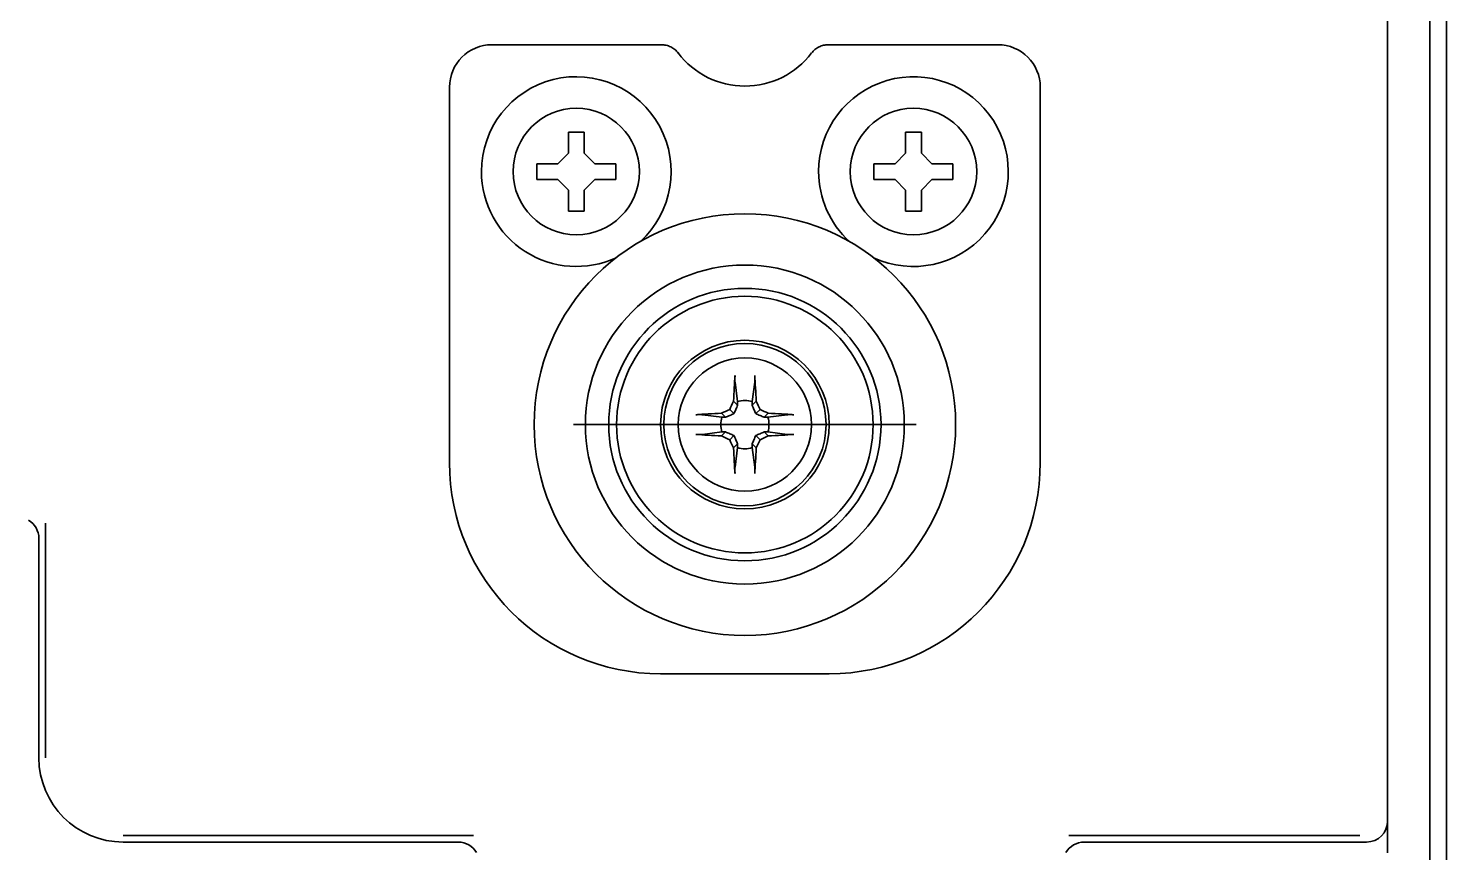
# Model space of a CAD drawing. Extents: x 53 to 4124, y 6244 to 10190.
# Drawn here: x 2897.8 to 2965.1, y 9927.1 to 9966.2 of the extents above; entities that cross this region are included whole.
import ezdxf

# ---------------------------------------------------------------- set-up
doc = ezdxf.new("R2010")
doc.units = 0
doc.header["$LTSCALE"] = 5
doc.layers.add('1', color=7, linetype='CONTINUOUS', true_color=0xffffff)

msp = doc.modelspace()

# ---------------------------------------------------------------- linework, layer by layer
at = {"layer": '1', "color": 7, "linetype": 'Continuous', "lineweight": 35}
for p, q in [((2964.275, 10018.343), (2964.275, 9378.493)), ((2965.075, 9677.393), (2965.075, 10018.293)), ((2962.275, 9927.088), (2962.275, 10014.593)), ((2962.275, 10014.593), (2962.275, 9928.593)), ((2927.813, 9965.411), (2919.775, 9965.411)), ((2943.775, 9965.411), (2935.737, 9965.411)), ((2917.758, 9963.393), (2917.758, 9945.593)), ((2945.793, 9945.593), (2945.793, 9963.393)), ((2923.4, 9960.268), (2923.4, 9961.268)), ((2923.4, 9961.268), (2924.15, 9961.268)), ((2924.15, 9961.268), (2924.15, 9960.268)), ((2939.4, 9960.268), (2939.4, 9961.268)), ((2939.4, 9961.268), (2940.15, 9961.268)), ((2940.15, 9961.268), (2940.15, 9960.268)), ((2921.9, 9959.018), (2921.9, 9959.768)), ((2921.9, 9959.768), (2922.9, 9959.768)), ((2922.9, 9959.768), (2923.4, 9960.268)), ((2924.15, 9960.268), (2924.65, 9959.768)), ((2924.65, 9959.768), (2925.65, 9959.768)), ((2925.65, 9959.768), (2925.65, 9959.018)), ((2937.9, 9959.018), (2937.9, 9959.768)), ((2937.9, 9959.768), (2938.9, 9959.768)), ((2938.9, 9959.768), (2939.4, 9960.268)), ((2940.15, 9960.268), (2940.65, 9959.768)), ((2940.65, 9959.768), (2941.65, 9959.768)), ((2941.65, 9959.768), (2941.65, 9959.018)), ((2922.9, 9959.018), (2921.9, 9959.018)), ((2923.4, 9958.518), (2922.9, 9959.018)), ((2923.4, 9957.518), (2923.4, 9958.518)), ((2924.65, 9959.018), (2924.15, 9958.518)), ((2924.15, 9958.518), (2924.15, 9957.518)), ((2925.65, 9959.018), (2924.65, 9959.018)), ((2938.9, 9959.018), (2937.9, 9959.018)), ((2939.4, 9958.518), (2938.9, 9959.018)), ((2939.4, 9957.518), (2939.4, 9958.518)), ((2940.65, 9959.018), (2940.15, 9958.518)), ((2940.15, 9958.518), (2940.15, 9957.518)), ((2941.65, 9959.018), (2940.65, 9959.018)), ((2924.15, 9957.518), (2923.4, 9957.518)), ((2940.15, 9957.518), (2939.4, 9957.518)), ((2931.425, 9948.483), (2931.307, 9949.406)), ((2932.125, 9948.483), (2932.243, 9949.406)), ((2931.429, 9948.309), (2931.24, 9948.497)), ((2932.122, 9948.309), (2932.31, 9948.497)), ((2930.685, 9947.743), (2929.763, 9947.861)), ((2930.86, 9947.74), (2930.671, 9947.928)), ((2931.257, 9947.912), (2931.055, 9948.114)), ((2932.294, 9947.912), (2932.496, 9948.114)), ((2932.691, 9947.74), (2932.879, 9947.928)), ((2932.865, 9947.743), (2933.788, 9947.861)), ((2939.9, 9947.393), (2923.65, 9947.393)), ((2930.685, 9947.043), (2929.763, 9946.925)), ((2930.86, 9947.047), (2930.671, 9946.858)), ((2932.691, 9947.047), (2932.879, 9946.858)), ((2932.865, 9947.043), (2933.788, 9946.925)), ((2931.257, 9946.875), (2931.055, 9946.673)), ((2931.429, 9946.478), (2931.24, 9946.289)), ((2931.425, 9946.303), (2931.307, 9945.381)), ((2932.122, 9946.478), (2932.31, 9946.289)), ((2932.125, 9946.303), (2932.243, 9945.381)), ((2932.294, 9946.875), (2932.496, 9946.673)), ((2898.591, 9931.593), (2898.591, 9942.721)), ((2898.275, 9931.593), (2898.275, 9941.994)), ((2927.775, 9935.576), (2935.775, 9935.576)), ((2918.903, 9927.909), (2902.275, 9927.909)), ((2918.176, 9927.593), (2902.275, 9927.593)), ((2960.96, 9927.909), (2947.147, 9927.909)), ((2961.276, 9927.593), (2947.875, 9927.593))]:
    msp.add_line(p, q, dxfattribs=at)
for centre, radius in [((2923.775, 9959.393), 3), ((2939.775, 9959.393), 3), ((2931.775, 9947.393), 10), ((2931.775, 9947.393), 7.566), ((2931.775, 9947.393), 6.461), ((2931.775, 9947.393), 6.086), ((2931.775, 9947.393), 4), ((2931.775, 9947.393), 3.85), ((2931.775, 9947.393), 3.16)]:
    msp.add_circle(centre, radius, dxfattribs=at)
for centre, radius, start, end in [((2919.775, 9963.393), 2.017, 90, 180), ((2943.775, 9963.393), 2.017, 0, 90), ((2931.775, 9967.432), 3.983, 217.31922, 322.68078), ((2923.775, 9959.393), 4.5, 312.55313, 180), ((2939.775, 9959.393), 4.5, 245.17688, 180), ((2923.775, 9959.393), 4.5, 180, 294.82875), ((2939.775, 9959.393), 4.5, 180, 227.4525), ((2931.775, 9947.393), 1.145, 72.20111, 107.79889), ((2931.775, 9947.393), 1.145, 162.20111, 197.79889), ((2931.775, 9947.393), 1.145, 342.20111, 17.79889), ((2931.775, 9947.393), 1.145, 252.20111, 287.79889), ((2927.775, 9945.593), 10.017, 180, 270), ((2935.775, 9945.593), 10.017, 270, 0), ((2902.275, 9931.593), 4, 180, 270)]:
    msp.add_arc(centre, radius, start, end, dxfattribs=at)
for centre, major_axis, ratio, start_param, end_param in [((2931.479, 9947.398), (0.065, 3.728), 0.072244, 0.900133, 1.272854), ((2932.072, 9947.398), (0.065, -3.728), 0.072244, 1.868738, 2.24146), ((2931.221, 9947.652), (1.559, 3.344), 0.094201, 1.359315, 1.476181), ((2932.33, 9947.652), (1.559, -3.344), 0.094201, 1.665412, 1.782277), ((2931.77, 9947.69), (3.728, 0.065), 0.072244, 1.868738, 2.24146), ((2931.517, 9947.948), (3.344, 1.559), 0.094201, 1.665412, 1.782277), ((2932.034, 9947.948), (3.344, -1.559), 0.094201, 1.359315, 1.476181), ((2931.78, 9947.69), (3.728, -0.065), 0.072244, 0.900133, 1.272854), ((2931.77, 9947.097), (-3.728, 0.065), 0.072244, 0.900133, 1.272854), ((2931.517, 9946.839), (-3.344, 1.559), 0.094201, 1.359315, 1.476181), ((2931.221, 9947.135), (-1.559, 3.344), 0.094201, 1.665412, 1.782277), ((2931.479, 9947.388), (-0.065, 3.728), 0.072244, 1.868738, 2.24146), ((2932.072, 9947.388), (-0.065, -3.728), 0.072244, 0.900133, 1.272854), ((2932.33, 9947.135), (-1.559, -3.344), 0.094201, 1.359315, 1.476181), ((2932.034, 9946.839), (-3.344, -1.559), 0.094201, 1.665412, 1.782277), ((2931.78, 9947.097), (-3.728, -0.065), 0.072244, 1.868738, 2.24146), ((2897.275, 9941.993), (0.708, 0.708), 0.998783, 5.498396, 6.545231), ((2961.275, 9928.594), (0.708, -0.708), 0.998783, 5.498396, 7.067974), ((2918.175, 9926.593), (0.708, 0.708), 0.998783, 6.021139, 7.067974), ((2947.876, 9926.593), (-0.708, 0.708), 0.998783, 5.498396, 6.545231)]:
    msp.add_ellipse(centre, major_axis=major_axis, ratio=ratio, start_param=start_param, end_param=end_param, dxfattribs=at)
for points, knots in [([(2928.608, 9965.017), (2928.562, 9965.078), (2928.508, 9965.134), (2928.39, 9965.231), (2928.325, 9965.273), (2928.188, 9965.341), (2928.115, 9965.367), (2927.966, 9965.402), (2927.89, 9965.411), (2927.813, 9965.411)], [0, 0, 0, 0, 0.25, 0.25, 0.5, 0.5, 0.75, 0.75, 1, 1, 1, 1]), ([(2935.737, 9965.411), (2935.661, 9965.411), (2935.584, 9965.402), (2935.435, 9965.367), (2935.362, 9965.341), (2935.225, 9965.273), (2935.161, 9965.231), (2935.042, 9965.134), (2934.989, 9965.078), (2934.942, 9965.017)], [0, 0, 0, 0, 0.25, 0.25, 0.5, 0.5, 0.75, 0.75, 1, 1, 1, 1]), ([(2931.307, 9949.406), (2931.306, 9949.412), (2931.306, 9949.421), (2931.305, 9949.435), (2931.304, 9949.441), (2931.304, 9949.452), (2931.303, 9949.463), (2931.303, 9949.476), (2931.303, 9949.489), (2931.302, 9949.496), (2931.302, 9949.517), (2931.302, 9949.531), (2931.302, 9949.554), (2931.302, 9949.561), (2931.302, 9949.577), (2931.303, 9949.592), (2931.303, 9949.607), (2931.303, 9949.622), (2931.304, 9949.63), (2931.304, 9949.652), (2931.305, 9949.666), (2931.306, 9949.694), (2931.307, 9949.707), (2931.308, 9949.719)], [0, 0, 0, 0, 0.125, 0.125, 0.1875, 0.1875, 0.25, 0.3125, 0.3125, 0.375, 0.375, 0.5, 0.5, 0.5625, 0.5625, 0.625, 0.6875, 0.6875, 0.75, 0.75, 0.875, 0.875, 1, 1, 1, 1]), ([(2932.242, 9949.719), (2932.243, 9949.707), (2932.244, 9949.694), (2932.246, 9949.667), (2932.246, 9949.652), (2932.247, 9949.622), (2932.248, 9949.607), (2932.248, 9949.584), (2932.248, 9949.577), (2932.248, 9949.562), (2932.248, 9949.547), (2932.248, 9949.532), (2932.248, 9949.517), (2932.248, 9949.51), (2932.248, 9949.489), (2932.248, 9949.476), (2932.247, 9949.458), (2932.247, 9949.452), (2932.246, 9949.441), (2932.246, 9949.43), (2932.245, 9949.421), (2932.244, 9949.413), (2932.244, 9949.409), (2932.243, 9949.406)], [0, 0, 0, 0, 0.125, 0.125, 0.25, 0.25, 0.375, 0.375, 0.4375, 0.4375, 0.5, 0.5625, 0.5625, 0.625, 0.625, 0.75, 0.75, 0.8125, 0.8125, 0.875, 0.9375, 0.9375, 1, 1, 1, 1]), ([(2931.429, 9948.309), (2931.401, 9948.244), (2931.373, 9948.178), (2931.316, 9948.046), (2931.287, 9947.98), (2931.257, 9947.912)], [0, 0, 0, 0, 0.5, 0.5, 1, 1, 1, 1]), ([(2932.294, 9947.912), (2932.263, 9947.98), (2932.234, 9948.046), (2932.177, 9948.178), (2932.149, 9948.244), (2932.122, 9948.309)], [0, 0, 0, 0, 0.5, 0.5, 1, 1, 1, 1]), ([(2929.45, 9947.86), (2929.462, 9947.861), (2929.475, 9947.862), (2929.502, 9947.864), (2929.516, 9947.864), (2929.546, 9947.865), (2929.561, 9947.866), (2929.584, 9947.866), (2929.592, 9947.866), (2929.607, 9947.866), (2929.622, 9947.866), (2929.637, 9947.866), (2929.651, 9947.866), (2929.659, 9947.866), (2929.679, 9947.866), (2929.692, 9947.866), (2929.711, 9947.865), (2929.717, 9947.865), (2929.728, 9947.864), (2929.738, 9947.864), (2929.747, 9947.863), (2929.756, 9947.862), (2929.759, 9947.862), (2929.763, 9947.861)], [0, 0, 0, 0, 0.125, 0.125, 0.25, 0.25, 0.375, 0.375, 0.4375, 0.4375, 0.5, 0.5625, 0.5625, 0.625, 0.625, 0.75, 0.75, 0.8125, 0.8125, 0.875, 0.9375, 0.9375, 1, 1, 1, 1]), ([(2931.257, 9947.912), (2931.189, 9947.881), (2931.122, 9947.852), (2930.99, 9947.795), (2930.925, 9947.767), (2930.86, 9947.74)], [0, 0, 0, 0, 0.5, 0.5, 1, 1, 1, 1]), ([(2932.691, 9947.74), (2932.626, 9947.767), (2932.561, 9947.795), (2932.428, 9947.852), (2932.362, 9947.881), (2932.294, 9947.912)], [0, 0, 0, 0, 0.5, 0.5, 1, 1, 1, 1]), ([(2933.788, 9947.861), (2933.794, 9947.862), (2933.803, 9947.863), (2933.817, 9947.864), (2933.823, 9947.864), (2933.834, 9947.865), (2933.845, 9947.865), (2933.858, 9947.866), (2933.871, 9947.866), (2933.878, 9947.866), (2933.899, 9947.866), (2933.914, 9947.866), (2933.936, 9947.866), (2933.944, 9947.866), (2933.959, 9947.866), (2933.974, 9947.866), (2933.989, 9947.866), (2934.004, 9947.865), (2934.012, 9947.865), (2934.034, 9947.864), (2934.048, 9947.864), (2934.076, 9947.862), (2934.089, 9947.861), (2934.101, 9947.86)], [0, 0, 0, 0, 0.125, 0.125, 0.1875, 0.1875, 0.25, 0.3125, 0.3125, 0.375, 0.375, 0.5, 0.5, 0.5625, 0.5625, 0.625, 0.6875, 0.6875, 0.75, 0.75, 0.875, 0.875, 1, 1, 1, 1]), ([(2930.86, 9947.047), (2930.925, 9947.019), (2930.99, 9946.991), (2931.122, 9946.934), (2931.189, 9946.905), (2931.257, 9946.875)], [0, 0, 0, 0, 0.5, 0.5, 1, 1, 1, 1]), ([(2932.294, 9946.875), (2932.362, 9946.905), (2932.428, 9946.934), (2932.561, 9946.991), (2932.626, 9947.019), (2932.691, 9947.047)], [0, 0, 0, 0, 0.5, 0.5, 1, 1, 1, 1]), ([(2929.763, 9946.925), (2929.756, 9946.924), (2929.748, 9946.924), (2929.733, 9946.923), (2929.728, 9946.922), (2929.717, 9946.922), (2929.705, 9946.921), (2929.692, 9946.921), (2929.679, 9946.921), (2929.672, 9946.92), (2929.651, 9946.92), (2929.637, 9946.92), (2929.615, 9946.92), (2929.607, 9946.92), (2929.592, 9946.92), (2929.577, 9946.921), (2929.561, 9946.921), (2929.546, 9946.921), (2929.539, 9946.922), (2929.516, 9946.922), (2929.502, 9946.923), (2929.475, 9946.924), (2929.462, 9946.925), (2929.45, 9946.926)], [0, 0, 0, 0, 0.125, 0.125, 0.1875, 0.1875, 0.25, 0.3125, 0.3125, 0.375, 0.375, 0.5, 0.5, 0.5625, 0.5625, 0.625, 0.6875, 0.6875, 0.75, 0.75, 0.875, 0.875, 1, 1, 1, 1]), ([(2931.257, 9946.875), (2931.287, 9946.807), (2931.316, 9946.74), (2931.373, 9946.608), (2931.401, 9946.543), (2931.429, 9946.478)], [0, 0, 0, 0, 0.5, 0.5, 1, 1, 1, 1]), ([(2932.122, 9946.478), (2932.149, 9946.543), (2932.177, 9946.608), (2932.234, 9946.74), (2932.263, 9946.807), (2932.294, 9946.875)], [0, 0, 0, 0, 0.5, 0.5, 1, 1, 1, 1]), ([(2934.101, 9946.926), (2934.089, 9946.925), (2934.076, 9946.924), (2934.049, 9946.923), (2934.034, 9946.922), (2934.004, 9946.921), (2933.989, 9946.921), (2933.966, 9946.92), (2933.959, 9946.92), (2933.944, 9946.92), (2933.929, 9946.92), (2933.914, 9946.92), (2933.899, 9946.92), (2933.892, 9946.92), (2933.871, 9946.921), (2933.858, 9946.921), (2933.84, 9946.922), (2933.834, 9946.922), (2933.823, 9946.922), (2933.812, 9946.923), (2933.803, 9946.924), (2933.795, 9946.924), (2933.791, 9946.925), (2933.788, 9946.925)], [0, 0, 0, 0, 0.125, 0.125, 0.25, 0.25, 0.375, 0.375, 0.4375, 0.4375, 0.5, 0.5625, 0.5625, 0.625, 0.625, 0.75, 0.75, 0.8125, 0.8125, 0.875, 0.9375, 0.9375, 1, 1, 1, 1]), ([(2931.308, 9945.068), (2931.307, 9945.08), (2931.306, 9945.093), (2931.305, 9945.12), (2931.304, 9945.134), (2931.303, 9945.164), (2931.303, 9945.179), (2931.302, 9945.202), (2931.302, 9945.21), (2931.302, 9945.225), (2931.302, 9945.24), (2931.302, 9945.255), (2931.302, 9945.269), (2931.302, 9945.276), (2931.303, 9945.297), (2931.303, 9945.31), (2931.304, 9945.329), (2931.304, 9945.335), (2931.304, 9945.346), (2931.305, 9945.356), (2931.306, 9945.365), (2931.306, 9945.374), (2931.307, 9945.377), (2931.307, 9945.381)], [0, 0, 0, 0, 0.125, 0.125, 0.25, 0.25, 0.375, 0.375, 0.4375, 0.4375, 0.5, 0.5625, 0.5625, 0.625, 0.625, 0.75, 0.75, 0.8125, 0.8125, 0.875, 0.9375, 0.9375, 1, 1, 1, 1]), ([(2932.243, 9945.381), (2932.244, 9945.374), (2932.245, 9945.366), (2932.246, 9945.351), (2932.246, 9945.346), (2932.247, 9945.335), (2932.247, 9945.323), (2932.248, 9945.31), (2932.248, 9945.297), (2932.248, 9945.29), (2932.248, 9945.269), (2932.248, 9945.255), (2932.248, 9945.233), (2932.248, 9945.225), (2932.248, 9945.21), (2932.248, 9945.195), (2932.248, 9945.179), (2932.247, 9945.164), (2932.247, 9945.157), (2932.246, 9945.134), (2932.246, 9945.12), (2932.244, 9945.093), (2932.243, 9945.08), (2932.242, 9945.068)], [0, 0, 0, 0, 0.125, 0.125, 0.1875, 0.1875, 0.25, 0.3125, 0.3125, 0.375, 0.375, 0.5, 0.5, 0.5625, 0.5625, 0.625, 0.6875, 0.6875, 0.75, 0.75, 0.875, 0.875, 1, 1, 1, 1])]:
    msp.add_open_spline(points, degree=3, knots=knots, dxfattribs=at)
for points in [[(2931.425, 9948.483), (2931.426, 9948.425), (2931.428, 9948.367), (2931.429, 9948.309)], [(2932.122, 9948.309), (2932.123, 9948.367), (2932.124, 9948.425), (2932.125, 9948.483)], [(2930.86, 9947.74), (2930.801, 9947.741), (2930.743, 9947.742), (2930.685, 9947.743)], [(2932.865, 9947.743), (2932.807, 9947.742), (2932.749, 9947.741), (2932.691, 9947.74)], [(2930.685, 9947.043), (2930.743, 9947.044), (2930.801, 9947.045), (2930.86, 9947.047)], [(2932.691, 9947.047), (2932.749, 9947.045), (2932.807, 9947.044), (2932.865, 9947.043)], [(2931.429, 9946.478), (2931.428, 9946.419), (2931.426, 9946.361), (2931.425, 9946.303)], [(2932.125, 9946.303), (2932.124, 9946.361), (2932.123, 9946.419), (2932.122, 9946.478)]]:
    msp.add_open_spline(points, degree=3, dxfattribs=at)

doc.saveas('drawing.dxf')
